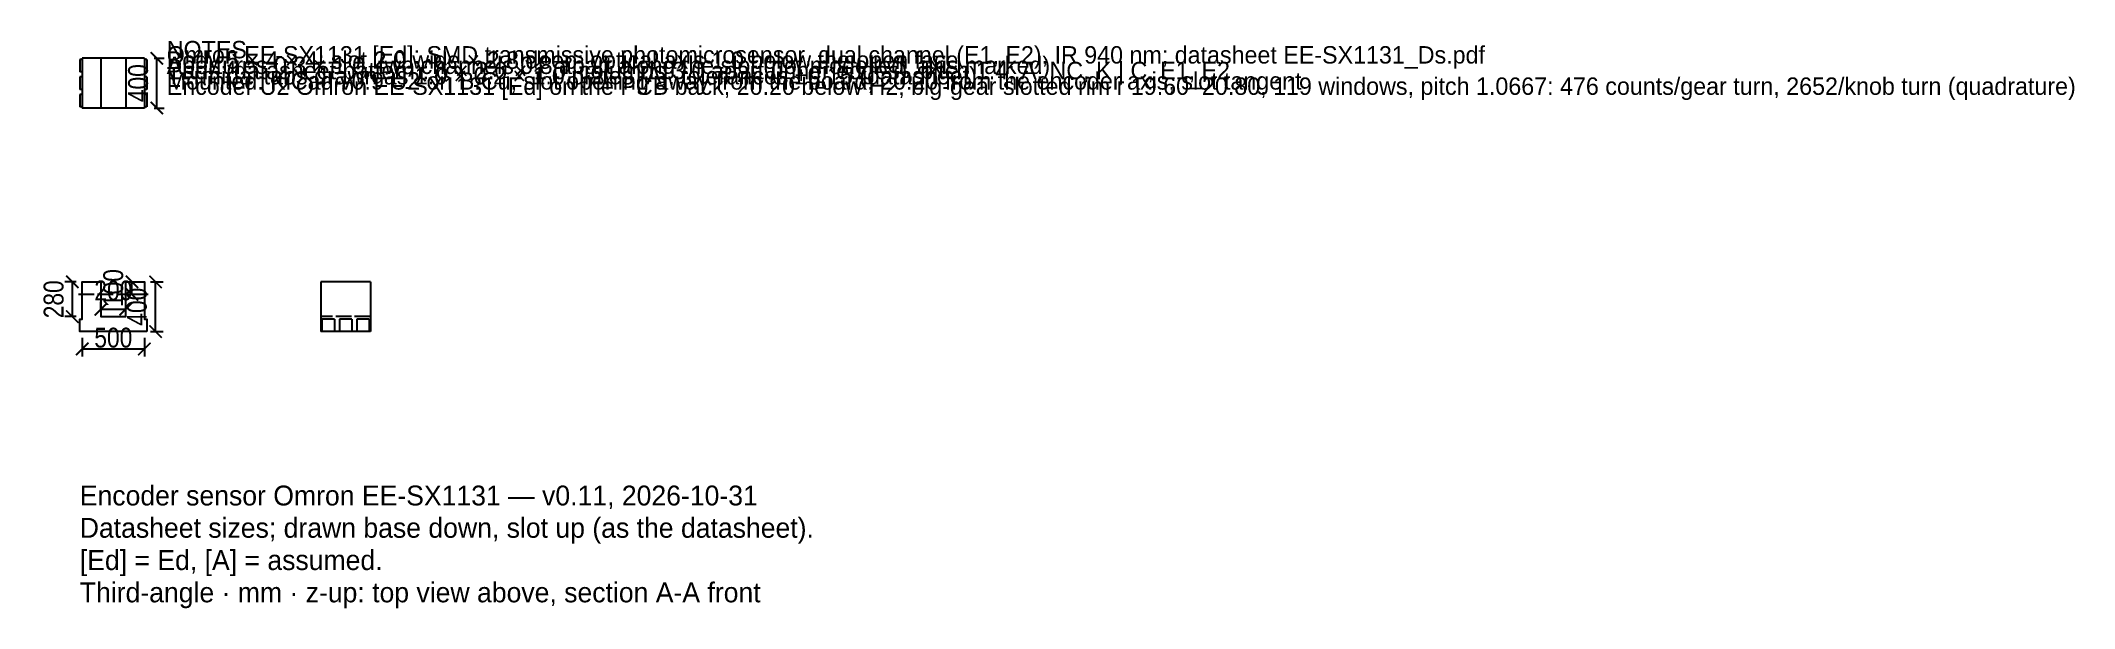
# Model space of a CAD drawing. Header units: millimetres. Extents: x -6 to 158, y -22 to 23.
import ezdxf

# ---------------------------------------------------------------- set-up
doc = ezdxf.new("R2010")
doc.units = ezdxf.units.MM
doc.linetypes.add('DASHED', pattern=[1.524, 1.27, -0.254])
for name, color, linetype in [('DIMS', 3, 'CONTINUOUS'), ('HIDDEN', 8, 'DASHED'), ('TEXT', 7, 'CONTINUOUS'), ('VISIBLE', 7, 'CONTINUOUS')]:
    doc.layers.add(name, color=color, linetype=linetype)
doc.styles.add('OpenSansCondensed-Light', font='OpenSansCondensed-Light.ttf')
doc.dimstyles.new('EZDXF', dxfattribs={"dimtxt": 0.25, "dimasz": 0.175, "dimexe": 0.375, "dimexo": 0.125, "dimgap": 0.1, "dimtad": 1, "dimlfac": 100, "dimzin": 12, "dimdsep": 46, "dimtxsty": 'OpenSansCondensed-Light', "dimblk": 'ARCHTICK', "dimcen": 2.5, "dimazin": 3, "dimtfac": 0.5, "dimtmove": 2, "dimatfit": 3})

# ---------------------------------------------------------------- blocks, each defined once
blk = doc.blocks.new('_ARCHTICK')
at = {"color": 0, "linetype": 'BYBLOCK', "const_width": 0.15}
blk.add_lwpolyline([(-0.5, -0.5), (0.5, 0.5)], dxfattribs=at)

msp = doc.modelspace()

# ---------------------------------------------------------------- linework, layer by layer
at = {"layer": 'HIDDEN'}
msp.add_line((-2.8, 3), (2.8, 3), dxfattribs=at)
for points in [[(-2.7, 21.9), (-2.7, 20.9)], [(-2.5, 21.9), (-2.7, 21.9)], [(2.5, 22), (-2.5, 22)], [(-2.5, 22), (-2.5, 21.9)], [(-2.5, 21.9), (-2.5, 20.9)], [(-1, 22), (-1, 18)], [(1, 22), (1, 18)], [(2.5, 22), (2.5, 21.9)], [(2.7, 21.9), (2.5, 21.9)], [(2.5, 21.9), (2.5, 20.9)], [(2.7, 21.9), (2.7, 20.9)], [(-2.5, 20.9), (-2.7, 20.9)], [(-2.7, 20.5), (-2.7, 19.5)], [(-2.5, 20.5), (-2.7, 20.5)], [(-2.5, 20.9), (-2.5, 20.5)], [(-2.5, 20.5), (-2.5, 19.5)], [(2.7, 20.9), (2.5, 20.9)], [(2.5, 20.9), (2.5, 20.5)], [(2.7, 20.5), (2.5, 20.5)], [(2.5, 20.5), (2.5, 19.5)], [(2.7, 20.5), (2.7, 19.5)], [(-2.5, 19.5), (-2.7, 19.5)], [(-2.7, 19.1), (-2.7, 18.1)], [(-2.5, 19.1), (-2.7, 19.1)], [(-2.5, 18.1), (-2.7, 18.1)], [(-2.5, 19.5), (-2.5, 19.1)], [(-2.5, 19.1), (-2.5, 18.1)], [(-2.5, 18.1), (-2.5, 18)], [(2.7, 19.5), (2.5, 19.5)], [(2.5, 19.5), (2.5, 19.1)], [(2.7, 19.1), (2.5, 19.1)], [(2.5, 19.1), (2.5, 18.1)], [(2.7, 18.1), (2.5, 18.1)], [(2.5, 18.1), (2.5, 18)], [(2.7, 19.1), (2.7, 18.1)], [(2.5, 18), (-2.5, 18)], [(20.7, 4), (16.7, 4)], [(16.7, 4), (16.7, 0)], [(20.7, 4), (16.7, 4)], [(16.7, 4), (16.7, 1.2)], [(20.7, 4), (16.7, 4)], [(16.7, 4), (16.7, 1.2)], [(20.7, 4), (20.7, 0)], [(20.7, 4), (20.7, 1.2)], [(20.7, 4), (20.7, 1.2)], [(20.7, 1.2), (16.7, 1.2)], [(20.7, 1.2), (16.7, 1.2)], [(16.8, 0), (16.7, 0)], [(16.8, 1), (16.8, 0)], [(17.8, 1), (16.8, 1)], [(16.8, 1), (16.8, 0)], [(17.8, 1), (16.8, 1)], [(16.8, 1), (16.8, 0)], [(17.8, 1), (16.8, 1)], [(17.8, 0), (16.8, 0)], [(17.8, 1), (17.8, 0)], [(17.8, 1), (17.8, 0)], [(17.8, 1), (17.8, 0)], [(18.2, 1), (18.2, 0)], [(19.2, 1), (18.2, 1)], [(18.2, 1), (18.2, 0)], [(19.2, 1), (18.2, 1)], [(18.2, 1), (18.2, 0)], [(19.2, 1), (18.2, 1)], [(19.2, 0), (18.2, 0)], [(19.2, 1), (19.2, 0)], [(19.2, 1), (19.2, 0)], [(19.2, 1), (19.2, 0)], [(19.6, 1), (19.6, 0)], [(20.6, 1), (19.6, 1)], [(19.6, 1), (19.6, 0)], [(20.6, 1), (19.6, 1)], [(19.6, 1), (19.6, 0)], [(20.6, 1), (19.6, 1)], [(20.6, 0), (19.6, 0)], [(20.6, 1), (20.6, 0)], [(20.6, 1), (20.6, 0)], [(20.6, 1), (20.6, 0)], [(18.2, 0), (17.8, 0)], [(19.6, 0), (19.2, 0)], [(20.7, 0), (20.6, 0)]]:
    msp.add_lwpolyline(points, dxfattribs=at)
at = {"layer": 'VISIBLE'}
for points in [[(-2.7, 21.9), (-2.7, 20.9)], [(-2.5, 21.9), (-2.7, 21.9)], [(-1, 22), (-2.5, 22)], [(-2.5, 22), (-2.5, 18)], [(1, 22), (-1, 22)], [(-1, 22), (-1, 18)], [(2.5, 22), (1, 22)], [(1, 22), (1, 18)], [(2.5, 22), (2.5, 18)], [(2.7, 21.9), (2.5, 21.9)], [(2.7, 21.9), (2.7, 20.9)], [(-2.5, 20.9), (-2.7, 20.9)], [(-2.7, 20.5), (-2.7, 19.5)], [(-2.5, 20.5), (-2.7, 20.5)], [(2.7, 20.9), (2.5, 20.9)], [(2.7, 20.5), (2.5, 20.5)], [(2.7, 20.5), (2.7, 19.5)], [(-2.5, 19.5), (-2.7, 19.5)], [(-2.5, 19.1), (-2.7, 19.1)], [(-2.7, 19.1), (-2.7, 18.1)], [(-2.5, 18.1), (-2.7, 18.1)], [(2.7, 19.5), (2.5, 19.5)], [(2.7, 19.1), (2.5, 19.1)], [(2.7, 18.1), (2.5, 18.1)], [(2.7, 19.1), (2.7, 18.1)], [(-1, 18), (-2.5, 18)], [(1, 18), (-1, 18)], [(2.5, 18), (1, 18)], [(2.7, 0), (-2.7, 0), (-2.7, 1), (-2.5, 1), (-2.5, 4), (-1, 4), (-1, 1.2), (1, 1.2), (1, 4), (2.5, 4), (2.5, 1), (2.7, 1), (2.7, 0)], [(20.7, 4), (16.7, 4)], [(16.7, 4), (16.7, 0)], [(20.7, 4), (20.7, 0)], [(16.8, 0), (16.7, 0)], [(17.8, 1), (16.8, 1)], [(16.8, 1), (16.8, 0)], [(17.8, 0), (16.8, 0)], [(17.8, 1), (17.8, 0)], [(19.2, 1), (18.2, 1)], [(18.2, 1), (18.2, 0)], [(19.2, 0), (18.2, 0)], [(19.2, 1), (19.2, 0)], [(20.6, 1), (19.6, 1)], [(19.6, 1), (19.6, 0)], [(20.6, 0), (19.6, 0)], [(20.6, 1), (20.6, 0)], [(18.2, 0), (17.8, 0)], [(19.6, 0), (19.2, 0)], [(20.7, 0), (20.6, 0)]]:
    msp.add_lwpolyline(points, dxfattribs=at)

# ---------------------------------------------------------------- texts
at = {"layer": 'TEXT'}
for s, height, p in [('Omron EE-SX1131 [Ed]: SMD transmissive photomicrosensor, dual channel (E1, E2), IR 940 nm; datasheet EE-SX1131_Ds.pdf', 1.4, (4.3, 21.58)), ('NOTES', 1.4, (4.3, 22)), ('Apertures 0.3 × 1.0, two channels 0.8 apart along the slot (not modelled, axis marked)', 1.4, (4.3, 20.74)), ('Terminal tabs drawn as 1.0 × 0.2 × 1.0 plates [A]; tolerances ±0.15 (datasheet)', 1.4, (4.3, 19.9)), ('Body 5 × 4 × 4; slot 2.0 wide × 2.8 deep; optical axis 1.0 below the open face', 1.4, (4.3, 21.16)), ('Pads (datasheet pattern): 6 × 2.0 × 1.0, columns 3.0 apart (inner edges), pitch 1.4; A, NC, K | C, E1, E2', 1.4, (4.3, 20.32)), ('Mounted: KiCad v0.9 U2 on B.Cu, slot opening away from the board, 20.20 from the encoder axis, slot tangent', 1.4, (4.3, 19.48)), ('Encoder U2 Omron EE-SX1131 [Ed] on the PCB back, 20.20 below H2; big-gear slotted rim r 19.60–20.80, 119 windows, pitch 1.0667: 476 counts/gear turn, 2652/knob turn (quadrature)', 1.4, (4.3, 19.06)), ('Encoder sensor Omron EE-SX1131 — v0.11, 2026-10-31', 1.6, (-2.7, -14)), ('Datasheet sizes; drawn base down, slot up (as the datasheet).', 1.6, (-2.7, -16.6)), ('[Ed] = Ed, [A] = assumed.', 1.6, (-2.7, -19.2)), ('Third-angle · mm · z-up: top view above, section A-A front', 1.6, (-2.7, -21.8))]:
    msp.add_text(s, height=height, dxfattribs=at).set_placement(p)

# ---------------------------------------------------------------- dimensions: what is measured, and where the dimension line sits
at = {"layer": 'DIMS'}
for base, p1, p2 in [((3.5, 18), (2.8, 18), (2.8, 22)), ((1.5, 3), (1, 3), (1, 4)), ((-3.3, 1.2), (-2.5, 1.2), (-2.5, 4)), ((3.4, 0), (2.5, 0), (2.5, 4))]:
    msp.add_linear_dim(base=base, p1=p1, p2=p2, angle=90, dimstyle='EZDXF', override={"dimtxt": 1.6, "dimasz": 1, "dimexe": 0.6, "dimexo": 0.5, "dimdec": 2}, dxfattribs=at).render()
for base, p1, p2 in [((-1, 1.8), (-1, 1.2), (1, 1.2)), ((-2.5, -1.4), (-2.5, 0), (2.5, 0))]:
    msp.add_linear_dim(base=base, p1=p1, p2=p2, dimstyle='EZDXF', override={"dimtxt": 1.6, "dimasz": 1, "dimexe": 0.6, "dimexo": 0.5, "dimdec": 2}, dxfattribs=at).render()

doc.saveas('drawing.dxf')
